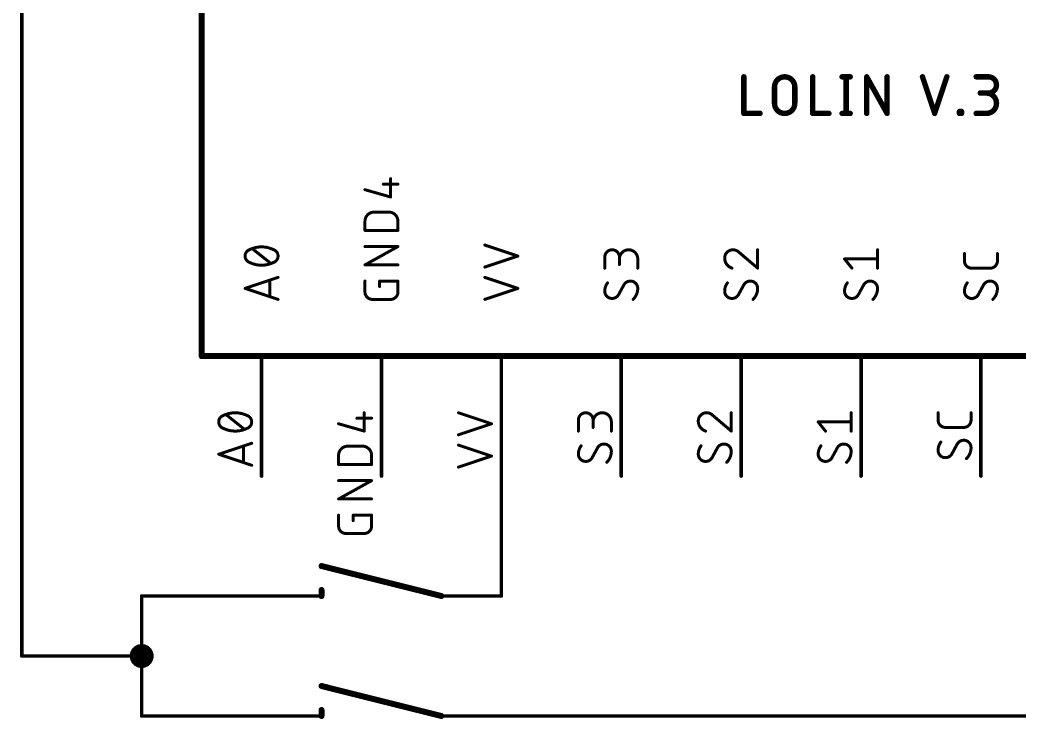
# Model space of a CAD drawing. Extents: x -165 to 95, y -26 to 154.
# Drawn here: x -76.28 to -33.95, y 35.43 to 65.03 of the extents above; entities that cross this region are included whole.
import ezdxf

# ---------------------------------------------------------------- set-up
doc = ezdxf.new("R2010")
doc.units = 0
for name, color, linetype in [('91', 94, 'CONTINUOUS'), ('94', 14, 'CONTINUOUS'), ('95', 250, 'CONTINUOUS')]:
    doc.layers.add(name, color=color, linetype=linetype)

msp = doc.modelspace()

# ---------------------------------------------------------------- linework, layer by layer
at = {"layer": '91', "const_width": 0.1524}
for points in [[(-76.2, 38.1), (-76.2, 111.76)], [(-55.88, 45.72), (-55.88, 40.64)], [(-66.04, 40.64), (-71.12, 40.64)], [(-71.12, 40.64), (-71.12, 38.1)], [(-76.2, 38.1), (-71.12, 38.1)], [(-71.12, 38.1), (-71.12, 35.56)], [(-71.12, 35.56), (-66.04, 35.56)], [(-55.88, 35.56), (5.08, 35.56)]]:
    msp.add_lwpolyline(points, dxfattribs=at)
at = {"layer": '91'}
for points, const_width in [([(-55.8419, 45.72, 1), (-55.9181, 45.72)], 0.0762), ([(-71.12, 40.6781, 1), (-71.12, 40.6019)], 0.0762), ([(-71.0819, 40.64, 1), (-71.1581, 40.64)], 0.0762), ([(-66.04, 40.6019, 1), (-66.04, 40.6781)], 0.0762), ([(-55.9181, 40.64, 1), (-55.8419, 40.64)], 0.0762), ([(-71.12, 37.846, 1), (-71.12, 38.354, 1), (-71.12, 37.846)], 0.508), ([(-76.2, 38.1381, 1), (-76.2, 38.0619)], 0.0762), ([(-76.2381, 38.1, 1), (-76.1619, 38.1)], 0.0762), ([(-71.0819, 38.1, 1), (-71.1581, 38.1)], 0.0762), ([(-71.1581, 38.1, 1), (-71.0819, 38.1)], 0.0762), ([(-71.12, 38.0619, 1), (-71.12, 38.1381)], 0.0762), ([(-71.12, 35.5981, 1), (-71.12, 35.5219)], 0.0762), ([(-71.1581, 35.56, 1), (-71.0819, 35.56)], 0.0762), ([(-66.04, 35.5219, 1), (-66.04, 35.5981)], 0.0762), ([(-55.88, 35.5981, 1), (-55.88, 35.5219)], 0.0762)]:
    msp.add_lwpolyline(points, format="xyb", dxfattribs=dict(at, const_width=const_width))
at = {"layer": '94'}
for points, const_width in [([(-68.58, 73.66), (-68.58, 50.8)], 0.254), ([(-45.6057, 62.6237), (-45.6057, 61.0743)], 0.2286), ([(-42.6879, 62.6237), (-42.6879, 61.0743)], 0.2286), ([(-41.4436, 62.6237), (-41.0992, 62.6237)], 0.2286), ([(-41.2714, 62.6237), (-41.2714, 61.0743)], 0.2286), ([(-40.3992, 61.0743), (-40.3992, 62.6237)], 0.2286), ([(-40.3992, 62.6237), (-39.5384, 61.0743)], 0.2286), ([(-39.5384, 61.0743), (-39.5384, 62.6237)], 0.2286), ([(-38.0364, 62.6237), (-37.5199, 61.0743)], 0.2286), ([(-37.5199, 61.0743), (-37.0034, 62.6237)], 0.2286), ([(-35.7619, 62.6237), (-35.2455, 62.6237)], 0.2286), ([(-44.307, 61.5047), (-44.307, 62.1933)], 0.2286), ([(-43.4462, 62.1933), (-43.4462, 61.5047)], 0.2286), ([(-35.2455, 61.9351), (-35.5898, 61.9351)], 0.2286), ([(-45.6057, 61.0743), (-44.9171, 61.0743)], 0.2286), ([(-42.6879, 61.0743), (-41.9993, 61.0743)], 0.2286), ([(-41.4436, 61.0743), (-41.0992, 61.0743)], 0.2286), ([(-36.4688, 61.0743), (-36.4688, 61.1604)], 0.2286), ([(-36.4688, 61.1604), (-36.3827, 61.1604)], 0.2286), ([(-36.3827, 61.0743), (-36.4688, 61.0743)], 0.2286), ([(-36.3827, 61.1604), (-36.3827, 61.0743)], 0.2286), ([(-35.7619, 61.0743), (-35.3315, 61.0743)], 0.2286), ([(-68.58, 50.8), (7.62, 50.8)], 0.254), ([(-66.04, 45.72), (-66.04, 50.8)], 0.1524), ([(-60.96, 45.72), (-60.96, 50.8)], 0.1524), ([(-55.88, 45.72), (-55.88, 50.8)], 0.1524), ([(-50.8, 45.72), (-50.8, 50.8)], 0.1524), ([(-45.72, 45.72), (-45.72, 50.8)], 0.1524), ([(-40.64, 45.72), (-40.64, 50.8)], 0.1524), ([(-35.56, 45.72), (-35.56, 50.8)], 0.1524), ([(-58.42, 40.64), (-63.5, 41.91)], 0.254), ([(-66.04, 40.64), (-63.5, 40.64)], 0.1524), ([(-63.5, 40.64), (-63.5, 40.894)], 0.254), ([(-55.88, 40.64), (-58.42, 40.64)], 0.1524), ([(-58.42, 35.56), (-63.5, 36.83)], 0.254), ([(-66.04, 35.56), (-63.5, 35.56)], 0.1524), ([(-63.5, 35.56), (-63.5, 35.814)], 0.254), ([(-55.88, 35.56), (-58.42, 35.56)], 0.1524)]:
    msp.add_lwpolyline(points, dxfattribs=dict(at, const_width=const_width))
for points, const_width in [([(-45.5485, 62.6237, 1), (-45.6628, 62.6237)], 0.1143), ([(-43.4462, 62.1933, 1), (-44.307, 62.1933)], 0.2286), ([(-42.6307, 62.6237, 1), (-42.745, 62.6237)], 0.1143), ([(-41.4436, 62.6808, 1), (-41.4436, 62.5665)], 0.1143), ([(-41.2142, 62.6237, 1), (-41.3285, 62.6237)], 0.1143), ([(-41.0992, 62.5665, 1), (-41.0992, 62.6808)], 0.1143), ([(-40.3492, 62.6515, 1), (-40.4491, 62.5959)], 0.1143), ([(-40.342, 62.6237, 1), (-40.4563, 62.6237)], 0.1143), ([(-39.4813, 62.6237, 1), (-39.5956, 62.6237)], 0.1143), ([(-37.9821, 62.6418, 1), (-38.0906, 62.6056)], 0.1143), ([(-36.9492, 62.6056, 1), (-37.0577, 62.6418)], 0.1143), ([(-35.7619, 62.6808, 1), (-35.7619, 62.5665)], 0.1143), ([(-35.2455, 61.9351, 1), (-35.2455, 62.6237)], 0.2286), ([(-35.2455, 62.6808, 1), (-35.2455, 62.5665)], 0.1143), ([(-35.2455, 62.5665, 1), (-35.2455, 62.6808)], 0.1143), ([(-44.2498, 62.1933, 1), (-44.3641, 62.1933)], 0.1143), ([(-44.3641, 62.1933, 1), (-44.2498, 62.1933)], 0.1143), ([(-43.3891, 62.1933, 1), (-43.5034, 62.1933)], 0.1143), ([(-43.5034, 62.1933, 1), (-43.3891, 62.1933)], 0.1143), ([(-35.5898, 61.9922, 1), (-35.5898, 61.8779)], 0.1143), ([(-35.3315, 61.0743, 1), (-35.3315, 61.9351)], 0.2286), ([(-35.3315, 61.9922, 1), (-35.3315, 61.8779)], 0.1143), ([(-35.2455, 61.9922, 1), (-35.2455, 61.8779)], 0.1143), ([(-35.2455, 61.8779, 1), (-35.2455, 61.9922)], 0.1143), ([(-44.307, 61.5047, 1), (-43.4462, 61.5047)], 0.2286), ([(-44.2498, 61.5047, 1), (-44.3641, 61.5047)], 0.1143), ([(-44.3641, 61.5047, 1), (-44.2498, 61.5047)], 0.1143), ([(-43.3891, 61.5047, 1), (-43.5034, 61.5047)], 0.1143), ([(-43.5034, 61.5047, 1), (-43.3891, 61.5047)], 0.1143), ([(-45.6057, 61.1315, 1), (-45.6057, 61.0172)], 0.1143), ([(-45.6628, 61.0743, 1), (-45.5485, 61.0743)], 0.1143), ([(-44.9171, 61.0172, 1), (-44.9171, 61.1315)], 0.1143), ([(-42.6879, 61.1315, 1), (-42.6879, 61.0172)], 0.1143), ([(-42.745, 61.0743, 1), (-42.6307, 61.0743)], 0.1143), ([(-41.9993, 61.0172, 1), (-41.9993, 61.1315)], 0.1143), ([(-41.4436, 61.1315, 1), (-41.4436, 61.0172)], 0.1143), ([(-41.3285, 61.0743, 1), (-41.2142, 61.0743)], 0.1143), ([(-41.0992, 61.0172, 1), (-41.0992, 61.1315)], 0.1143), ([(-40.4563, 61.0743, 1), (-40.342, 61.0743)], 0.1143), ([(-39.5956, 61.0743, 1), (-39.4813, 61.0743)], 0.1143), ([(-39.5884, 61.0465, 1), (-39.4884, 61.1021)], 0.1143), ([(-37.5741, 61.0924, 1), (-37.4657, 61.0562)], 0.1143), ([(-37.5741, 61.0562, 1), (-37.4657, 61.0924)], 0.1143), ([(-36.4116, 61.1604, 1), (-36.5259, 61.1604)], 0.1143), ([(-36.4688, 61.2175, 1), (-36.4688, 61.1032)], 0.1143), ([(-36.4688, 61.1315, 1), (-36.4688, 61.0172)], 0.1143), ([(-36.5259, 61.0743, 1), (-36.4116, 61.0743)], 0.1143), ([(-36.3255, 61.1604, 1), (-36.4398, 61.1604)], 0.1143), ([(-36.4398, 61.0743, 1), (-36.3255, 61.0743)], 0.1143), ([(-36.3827, 61.1032, 1), (-36.3827, 61.2175)], 0.1143), ([(-36.3827, 61.0172, 1), (-36.3827, 61.1315)], 0.1143), ([(-35.7619, 61.1315, 1), (-35.7619, 61.0172)], 0.1143), ([(-35.3315, 61.1315, 1), (-35.3315, 61.0172)], 0.1143), ([(-35.3315, 61.0172, 1), (-35.3315, 61.1315)], 0.1143), ([(-68.58, 50.8635, 1), (-68.58, 50.7365)], 0.127), ([(-68.6435, 50.8, 1), (-68.5165, 50.8)], 0.127), ([(-66.0019, 50.8, 1), (-66.0781, 50.8)], 0.0762), ([(-60.9219, 50.8, 1), (-60.9981, 50.8)], 0.0762), ([(-55.8419, 50.8, 1), (-55.9181, 50.8)], 0.0762), ([(-50.7619, 50.8, 1), (-50.8381, 50.8)], 0.0762), ([(-45.6819, 50.8, 1), (-45.7581, 50.8)], 0.0762), ([(-40.6019, 50.8, 1), (-40.6781, 50.8)], 0.0762), ([(-35.5219, 50.8, 1), (-35.5981, 50.8)], 0.0762), ([(-66.0781, 45.72, 1), (-66.0019, 45.72)], 0.0762), ([(-60.9981, 45.72, 1), (-60.9219, 45.72)], 0.0762), ([(-55.9181, 45.72, 1), (-55.8419, 45.72)], 0.0762), ([(-50.8381, 45.72, 1), (-50.7619, 45.72)], 0.0762), ([(-45.7581, 45.72, 1), (-45.6819, 45.72)], 0.0762), ([(-40.6781, 45.72, 1), (-40.6019, 45.72)], 0.0762), ([(-35.5981, 45.72, 1), (-35.5219, 45.72)], 0.0762), ([(-63.4846, 41.9716, 1), (-63.5154, 41.8484)], 0.127), ([(-66.04, 40.6781, 1), (-66.04, 40.6019)], 0.0762), ([(-63.4365, 40.894, 1), (-63.5635, 40.894)], 0.127), ([(-63.5635, 40.64, 1), (-63.4365, 40.64)], 0.127), ([(-63.5, 40.6019, 1), (-63.5, 40.6781)], 0.0762), ([(-58.4354, 40.5784, 1), (-58.4046, 40.7016)], 0.127), ([(-58.42, 40.6781, 1), (-58.42, 40.6019)], 0.0762), ([(-55.88, 40.6019, 1), (-55.88, 40.6781)], 0.0762), ([(-63.4846, 36.8916, 1), (-63.5154, 36.7684)], 0.127), ([(-66.04, 35.5981, 1), (-66.04, 35.5219)], 0.0762), ([(-63.4365, 35.814, 1), (-63.5635, 35.814)], 0.127), ([(-63.5635, 35.56, 1), (-63.4365, 35.56)], 0.127), ([(-63.5, 35.5219, 1), (-63.5, 35.5981)], 0.0762), ([(-58.4354, 35.4984, 1), (-58.4046, 35.6216)], 0.127), ([(-58.42, 35.5981, 1), (-58.42, 35.5219)], 0.0762), ([(-55.88, 35.5219, 1), (-55.88, 35.5981)], 0.0762)]:
    msp.add_lwpolyline(points, format="xyb", dxfattribs=dict(at, const_width=const_width))
at = {"layer": '95', "const_width": 0.127}
for points in [[(-60.8824, 58.0783), (-60.2615, 58.0783)], [(-60.5719, 57.535), (-60.5719, 58.3111)], [(-61.6585, 57.8454), (-60.5719, 57.535)], [(-61.2704, 56.8966), (-60.6496, 56.8966)], [(-61.6585, 56.1205), (-61.6585, 56.5086)], [(-60.2615, 56.5086), (-60.2615, 56.1205)], [(-60.2615, 56.1205), (-61.6585, 56.1205)], [(-61.6585, 54.6604), (-60.2615, 55.4365)], [(-60.2615, 55.4365), (-61.6585, 55.4365)], [(-55.1815, 55.0348), (-56.5785, 55.5005)], [(-65.6519, 54.7244), (-66.4281, 55.3453)], [(-56.5785, 54.5692), (-55.1815, 55.0348)], [(-51.4985, 54.5235), (-51.4985, 54.9892)], [(-50.8776, 54.9892), (-50.8776, 54.6787)], [(-45.7976, 55.1832), (-45.0215, 54.5235)], [(-45.0215, 54.5235), (-45.0215, 55.2996)], [(-39.9415, 54.5235), (-39.9415, 55.2996)], [(-36.2585, 54.83), (-36.2585, 55.1404)], [(-34.8615, 55.1404), (-34.8615, 54.83)], [(-60.2615, 54.6604), (-61.6585, 54.6604)], [(-50.1015, 54.5235), (-50.1015, 54.9116)], [(-41.0281, 54.5235), (-41.3385, 54.9116)], [(-41.3385, 54.9116), (-39.9415, 54.9116)], [(-66.7385, 53.666), (-65.3415, 54.1316)], [(-55.1815, 53.666), (-56.5785, 54.1316)], [(-35.1719, 54.5195), (-35.9481, 54.5195)], [(-65.6908, 54.0152), (-65.6908, 53.3167)], [(-61.6585, 53.5107), (-61.6585, 53.9764)], [(-61.0376, 53.7436), (-61.0376, 53.9764)], [(-61.0376, 53.9764), (-60.2615, 53.9764)], [(-60.2615, 53.9764), (-60.2615, 53.5107)], [(-50.6836, 53.8212), (-50.9164, 53.3943)], [(-45.6036, 53.8212), (-45.8364, 53.3943)], [(-40.5236, 53.8212), (-40.7564, 53.3943)], [(-35.4436, 53.8212), (-35.6764, 53.3943)], [(-65.3415, 53.2003), (-66.7385, 53.666)], [(-56.5785, 53.2003), (-55.1815, 53.666)], [(-60.5719, 53.2003), (-61.3481, 53.2003)], [(-66.7695, 47.7012), (-67.5457, 48.3221)], [(-61.6895, 47.6236), (-61.6895, 48.3997)], [(-56.2991, 47.934), (-57.6961, 48.3997)], [(-46.9152, 48.2833), (-46.1391, 47.6236)], [(-46.1391, 47.6236), (-46.1391, 48.3997)], [(-41.0591, 47.6236), (-41.0591, 48.3997)], [(-37.3761, 48.0893), (-37.3761, 48.3997)], [(-35.9791, 48.3997), (-35.9791, 48.0893)], [(-62.7761, 47.934), (-61.6895, 47.6236)], [(-62, 48.1669), (-61.3791, 48.1669)], [(-57.6961, 47.4684), (-56.2991, 47.934)], [(-52.6161, 47.6236), (-52.6161, 48.0893)], [(-51.9952, 48.0893), (-51.9952, 47.7788)], [(-51.2191, 47.6236), (-51.2191, 48.0116)], [(-42.1457, 47.6236), (-42.4561, 48.0116)], [(-42.4561, 48.0116), (-41.0591, 48.0116)], [(-36.2895, 47.7788), (-37.0657, 47.7788)], [(-67.8561, 46.6428), (-66.4591, 47.1085)], [(-66.8084, 46.992), (-66.8084, 46.2935)], [(-62.388, 46.9852), (-61.7672, 46.9852)], [(-56.2991, 46.5652), (-57.6961, 47.0309)], [(-36.5612, 47.0805), (-36.794, 46.6536)], [(-66.4591, 46.1771), (-67.8561, 46.6428)], [(-62.7761, 46.2091), (-62.7761, 46.5972)], [(-61.3791, 46.5972), (-61.3791, 46.2091)], [(-57.6961, 46.0995), (-56.2991, 46.5652)], [(-51.8012, 46.9213), (-52.034, 46.4944)], [(-46.7212, 46.9213), (-46.954, 46.4944)], [(-41.6412, 46.9213), (-41.874, 46.4944)], [(-61.3791, 46.2091), (-62.7761, 46.2091)], [(-62.7761, 44.749), (-61.3791, 45.5251)], [(-61.3791, 45.5251), (-62.7761, 45.5251)], [(-61.3791, 44.749), (-62.7761, 44.749)], [(-62.7761, 43.5993), (-62.7761, 44.065)], [(-62.1552, 43.8322), (-62.1552, 44.065)], [(-62.1552, 44.065), (-61.3791, 44.065)], [(-61.3791, 44.065), (-61.3791, 43.5993)], [(-61.6895, 43.2889), (-62.4657, 43.2889)]]:
    msp.add_lwpolyline(points, dxfattribs=at)
at = {"layer": '95'}
for points, const_width in [([(-60.8824, 58.11, 1), (-60.8824, 58.0465)], 0.0635), ([(-60.5402, 58.3111, 1), (-60.6037, 58.3111)], 0.0635), ([(-60.2615, 58.0465, 1), (-60.2615, 58.11)], 0.0635), ([(-61.6498, 57.876, 1), (-61.6672, 57.8149)], 0.0635), ([(-60.5807, 57.5045, 1), (-60.5632, 57.5655)], 0.0635), ([(-60.6037, 57.535, 1), (-60.5402, 57.535)], 0.0635), ([(-61.2704, 56.8966, 0.4142), (-61.6585, 56.5086)], 0.127), ([(-61.2704, 56.9284, 1), (-61.2704, 56.8649)], 0.0635), ([(-61.2704, 56.8649, 1), (-61.2704, 56.9284)], 0.0635), ([(-60.6496, 56.9284, 1), (-60.6496, 56.8649)], 0.0635), ([(-60.2615, 56.5086, 0.4142), (-60.6496, 56.8966)], 0.127), ([(-60.6496, 56.8649, 1), (-60.6496, 56.9284)], 0.0635), ([(-61.6268, 56.5086, 1), (-61.6903, 56.5086)], 0.0635), ([(-61.6903, 56.5086, 1), (-61.6268, 56.5086)], 0.0635), ([(-60.2298, 56.5086, 1), (-60.2933, 56.5086)], 0.0635), ([(-60.2932, 56.5086, 1), (-60.2297, 56.5086)], 0.0635), ([(-61.6903, 56.1205, 1), (-61.6268, 56.1205)], 0.0635), ([(-61.6585, 56.1523, 1), (-61.6585, 56.0888)], 0.0635), ([(-60.2933, 56.1205, 1), (-60.2298, 56.1205)], 0.0635), ([(-60.2615, 56.0888, 1), (-60.2615, 56.1523)], 0.0635), ([(-66.04, 55.4229, 0.1139), (-66.5445, 55.3065)], 0.127), ([(-65.5355, 55.3065, 0.1139), (-66.04, 55.4229)], 0.127), ([(-66.04, 55.4546, 1), (-66.04, 55.3911)], 0.0635), ([(-66.04, 55.3911, 1), (-66.04, 55.4546)], 0.0635), ([(-61.6585, 55.4683, 1), (-61.6585, 55.4048)], 0.0635), ([(-60.2461, 55.4088, 1), (-60.2769, 55.4643)], 0.0635), ([(-60.2615, 55.4048, 1), (-60.2615, 55.4683)], 0.0635), ([(-56.5685, 55.5306, 1), (-56.5885, 55.4704)], 0.0635), ([(-66.5445, 55.3065, 0.3205), (-66.7385, 55.0348)], 0.127), ([(-66.7385, 55.0348, 0.3205), (-66.5445, 54.7632)], 0.127), ([(-66.7068, 55.0348, 1), (-66.7702, 55.0348)], 0.0635), ([(-66.7702, 55.0348, 1), (-66.7068, 55.0348)], 0.0635), ([(-66.5584, 55.335, 1), (-66.5306, 55.2779)], 0.0635), ([(-66.5342, 55.2764, 1), (-66.5548, 55.3365)], 0.0635), ([(-66.4082, 55.3701, 1), (-66.4479, 55.3205)], 0.0635), ([(-65.3415, 55.0348, 0.3205), (-65.5355, 55.3065)], 0.127), ([(-65.5252, 55.3365, 1), (-65.5458, 55.2764)], 0.0635), ([(-65.5355, 54.7632, 0.3205), (-65.3415, 55.0348)], 0.127), ([(-65.5494, 55.2779, 1), (-65.5216, 55.335)], 0.0635), ([(-65.3098, 55.0348, 1), (-65.3732, 55.0348)], 0.0635), ([(-65.3732, 55.0348, 1), (-65.3098, 55.0348)], 0.0635), ([(-55.1715, 55.0047, 1), (-55.1915, 55.0649)], 0.0635), ([(-55.1915, 55.0047, 1), (-55.1715, 55.0649)], 0.0635), ([(-50.8776, 54.9892, 1), (-51.4985, 54.9892)], 0.127), ([(-51.4667, 54.9892, 1), (-51.5303, 54.9892)], 0.0635), ([(-50.8459, 54.9892, 1), (-50.9094, 54.9892)], 0.0635), ([(-50.1015, 54.9116, 1), (-50.8776, 54.9116)], 0.127), ([(-46.0693, 55.2996, 0.4142), (-46.4185, 54.9504)], 0.127), ([(-46.0692, 55.3314, 1), (-46.0693, 55.2679)], 0.0635), ([(-45.7976, 55.1832, 0.2053), (-46.0693, 55.2996)], 0.127), ([(-46.0693, 55.2679, 1), (-46.0693, 55.3314)], 0.0635), ([(-45.777, 55.2074, 1), (-45.8182, 55.159)], 0.0635), ([(-45.8206, 55.1613, 1), (-45.7746, 55.2051)], 0.0635), ([(-44.9898, 55.2996, 1), (-45.0533, 55.2996)], 0.0635), ([(-39.9098, 55.2996, 1), (-39.9733, 55.2996)], 0.0635), ([(-36.2268, 55.1404, 1), (-36.2903, 55.1404)], 0.0635), ([(-34.8297, 55.1404, 1), (-34.8933, 55.1404)], 0.0635), ([(-66.5445, 54.7632, 0.1139), (-66.04, 54.6468)], 0.127), ([(-66.5306, 54.7917, 1), (-66.5584, 54.7346)], 0.0635), ([(-66.5548, 54.7331, 1), (-66.5342, 54.7932)], 0.0635), ([(-66.04, 54.6468, 0.1139), (-65.5355, 54.7632)], 0.127), ([(-66.04, 54.6785, 1), (-66.04, 54.615)], 0.0635), ([(-66.04, 54.615, 1), (-66.04, 54.6785)], 0.0635), ([(-65.6718, 54.6996, 1), (-65.6321, 54.7492)], 0.0635), ([(-65.5458, 54.7932, 1), (-65.5252, 54.7331)], 0.0635), ([(-65.5216, 54.7346, 1), (-65.5494, 54.7917)], 0.0635), ([(-61.6585, 54.6922, 1), (-61.6585, 54.6287)], 0.0635), ([(-61.6739, 54.6882, 1), (-61.6431, 54.6327)], 0.0635), ([(-60.2615, 54.6287, 1), (-60.2615, 54.6922)], 0.0635), ([(-56.5885, 54.5993, 1), (-56.5685, 54.539)], 0.0635), ([(-51.5303, 54.9892, 1), (-51.4667, 54.9892)], 0.0635), ([(-50.9094, 54.9892, 1), (-50.8459, 54.9892)], 0.0635), ([(-50.9094, 54.9116, 1), (-50.8459, 54.9116)], 0.0635), ([(-50.9094, 54.6787, 1), (-50.8459, 54.6787)], 0.0635), ([(-50.0697, 54.9116, 1), (-50.1333, 54.9116)], 0.0635), ([(-50.1333, 54.9116, 1), (-50.0697, 54.9116)], 0.0635), ([(-46.4503, 54.9504, 1), (-46.3867, 54.9504)], 0.0635), ([(-46.4185, 54.9504, 0.3252), (-46.1081, 54.5235)], 0.127), ([(-46.3868, 54.9504, 1), (-46.4502, 54.9504)], 0.0635), ([(-41.3137, 54.9314, 1), (-41.3633, 54.8917)], 0.0635), ([(-41.3385, 54.9433, 1), (-41.3385, 54.8798)], 0.0635), ([(-39.9415, 54.8798, 1), (-39.9415, 54.9433)], 0.0635), ([(-36.2903, 54.83, 1), (-36.2268, 54.83)], 0.0635), ([(-36.2585, 54.83, 0.4142), (-35.9481, 54.5195)], 0.127), ([(-36.2268, 54.83, 1), (-36.2902, 54.83)], 0.0635), ([(-35.1719, 54.5195, 0.4142), (-34.8615, 54.83)], 0.127), ([(-34.8297, 54.83, 1), (-34.8933, 54.83)], 0.0635), ([(-34.8933, 54.83, 1), (-34.8297, 54.83)], 0.0635), ([(-65.3315, 54.1015, 1), (-65.3515, 54.1618)], 0.0635), ([(-56.5685, 54.1618, 1), (-56.5885, 54.1015)], 0.0635), ([(-51.5303, 54.5235, 1), (-51.4667, 54.5235)], 0.0635), ([(-50.1333, 54.5235, 1), (-50.0697, 54.5235)], 0.0635), ([(-46.1178, 54.4933, 1), (-46.0983, 54.5537)], 0.0635), ([(-45.0533, 54.5235, 1), (-44.9898, 54.5235)], 0.0635), ([(-45.0421, 54.4993, 1), (-45.0009, 54.5477)], 0.0635), ([(-41.0528, 54.5037, 1), (-41.0033, 54.5434)], 0.0635), ([(-39.9733, 54.5235, 1), (-39.9098, 54.5235)], 0.0635), ([(-35.9481, 54.5513, 1), (-35.9481, 54.4878)], 0.0635), ([(-35.9481, 54.4878, 1), (-35.9481, 54.5513)], 0.0635), ([(-35.1719, 54.5513, 1), (-35.1719, 54.4878)], 0.0635), ([(-35.1719, 54.4878, 1), (-35.1719, 54.5513)], 0.0635), ([(-65.659, 54.0152, 1), (-65.7225, 54.0152)], 0.0635), ([(-61.6268, 53.9764, 1), (-61.6903, 53.9764)], 0.0635), ([(-61.0059, 53.9764, 1), (-61.0694, 53.9764)], 0.0635), ([(-61.0694, 53.7436, 1), (-61.0059, 53.7436)], 0.0635), ([(-61.0376, 54.0082, 1), (-61.0376, 53.9447)], 0.0635), ([(-60.2298, 53.9764, 1), (-60.2933, 53.9764)], 0.0635), ([(-60.2615, 53.9447, 1), (-60.2615, 54.0082)], 0.0635), ([(-51.3821, 53.8988, 0.1623), (-51.4985, 53.5496)], 0.127), ([(-51.3567, 53.8798, 1), (-51.4075, 53.9178)], 0.0635), ([(-50.4119, 53.9764, 0.2656), (-50.6836, 53.8212)], 0.127), ([(-50.7109, 53.8373, 1), (-50.6562, 53.8051)], 0.0635), ([(-50.6557, 53.806, 1), (-50.7115, 53.8364)], 0.0635), ([(-50.4119, 54.0082, 1), (-50.4119, 53.9447)], 0.0635), ([(-50.1015, 53.666, 0.4142), (-50.4119, 53.9764)], 0.127), ([(-50.4119, 53.9447, 1), (-50.4119, 54.0082)], 0.0635), ([(-46.3021, 53.8988, 0.1623), (-46.4185, 53.5496)], 0.127), ([(-46.2767, 53.8798, 1), (-46.3275, 53.9178)], 0.0635), ([(-45.3319, 53.9764, 0.2656), (-45.6036, 53.8212)], 0.127), ([(-45.6309, 53.8373, 1), (-45.5762, 53.8051)], 0.0635), ([(-45.5757, 53.806, 1), (-45.6315, 53.8364)], 0.0635), ([(-45.3319, 54.0082, 1), (-45.3319, 53.9447)], 0.0635), ([(-45.0215, 53.666, 0.4142), (-45.3319, 53.9764)], 0.127), ([(-45.3319, 53.9447, 1), (-45.3319, 54.0082)], 0.0635), ([(-41.2221, 53.8988, 0.1623), (-41.3385, 53.5496)], 0.127), ([(-41.1967, 53.8798, 1), (-41.2475, 53.9178)], 0.0635), ([(-40.2519, 53.9764, 0.2656), (-40.5236, 53.8212)], 0.127), ([(-40.5509, 53.8373, 1), (-40.4962, 53.8051)], 0.0635), ([(-40.4957, 53.806, 1), (-40.5515, 53.8364)], 0.0635), ([(-40.2519, 54.0082, 1), (-40.2519, 53.9447)], 0.0635), ([(-39.9415, 53.666, 0.4142), (-40.2519, 53.9764)], 0.127), ([(-40.2519, 53.9447, 1), (-40.2519, 54.0082)], 0.0635), ([(-36.1421, 53.8988, 0.1623), (-36.2585, 53.5496)], 0.127), ([(-36.1167, 53.8798, 1), (-36.1675, 53.9178)], 0.0635), ([(-35.1719, 53.9764, 0.2656), (-35.4436, 53.8212)], 0.127), ([(-35.4709, 53.8373, 1), (-35.4162, 53.8051)], 0.0635), ([(-35.4157, 53.806, 1), (-35.4715, 53.8364)], 0.0635), ([(-35.1719, 54.0082, 1), (-35.1719, 53.9447)], 0.0635), ([(-34.8615, 53.666, 0.4142), (-35.1719, 53.9764)], 0.127), ([(-35.1719, 53.9447, 1), (-35.1719, 54.0082)], 0.0635), ([(-66.7285, 53.6961, 1), (-66.7485, 53.6358)], 0.0635), ([(-66.7485, 53.6961, 1), (-66.7285, 53.6358)], 0.0635), ([(-65.7225, 53.3167, 1), (-65.659, 53.3167)], 0.0635), ([(-61.6903, 53.5107, 1), (-61.6268, 53.5107)], 0.0635), ([(-61.6585, 53.5107, 0.4142), (-61.3481, 53.2003)], 0.127), ([(-61.6268, 53.5107, 1), (-61.6902, 53.5107)], 0.0635), ([(-60.5719, 53.2003, 0.4142), (-60.2615, 53.5107)], 0.127), ([(-60.2298, 53.5107, 1), (-60.2933, 53.5107)], 0.0635), ([(-60.2933, 53.5107, 1), (-60.2298, 53.5107)], 0.0635), ([(-55.1715, 53.6358, 1), (-55.1915, 53.6961)], 0.0635), ([(-55.1915, 53.6358, 1), (-55.1715, 53.6961)], 0.0635), ([(-51.4985, 53.5496, 0.4142), (-51.1881, 53.2391)], 0.127), ([(-51.4667, 53.5495, 1), (-51.5302, 53.5496)], 0.0635), ([(-51.5302, 53.5496, 1), (-51.4668, 53.5495)], 0.0635), ([(-51.1881, 53.2391, 0.2656), (-50.9164, 53.3943)], 0.127), ([(-50.9443, 53.4095, 1), (-50.8885, 53.3791)], 0.0635), ([(-50.8891, 53.3782, 1), (-50.9438, 53.4104)], 0.0635), ([(-50.2955, 53.2003, 0.2), (-50.1015, 53.666)], 0.127), ([(-50.1333, 53.666, 1), (-50.0697, 53.666)], 0.0635), ([(-50.0698, 53.666, 1), (-50.1332, 53.666)], 0.0635), ([(-46.4185, 53.5496, 0.4142), (-46.1081, 53.2391)], 0.127), ([(-46.3867, 53.5495, 1), (-46.4502, 53.5496)], 0.0635), ([(-46.4502, 53.5496, 1), (-46.3868, 53.5495)], 0.0635), ([(-46.1081, 53.2391, 0.2656), (-45.8364, 53.3943)], 0.127), ([(-45.8643, 53.4095, 1), (-45.8085, 53.3791)], 0.0635), ([(-45.8091, 53.3782, 1), (-45.8638, 53.4104)], 0.0635), ([(-45.2155, 53.2003, 0.2), (-45.0215, 53.666)], 0.127), ([(-45.0533, 53.666, 1), (-44.9898, 53.666)], 0.0635), ([(-44.9898, 53.666, 1), (-45.0532, 53.666)], 0.0635), ([(-41.3385, 53.5496, 0.4142), (-41.0281, 53.2391)], 0.127), ([(-41.3702, 53.5496, 1), (-41.3068, 53.5495)], 0.0635), ([(-41.3067, 53.5495, 1), (-41.3702, 53.5496)], 0.0635), ([(-41.0281, 53.2391, 0.2656), (-40.7564, 53.3943)], 0.127), ([(-40.7843, 53.4095, 1), (-40.7285, 53.3791)], 0.0635), ([(-40.7291, 53.3782, 1), (-40.7838, 53.4104)], 0.0635), ([(-40.1355, 53.2003, 0.2), (-39.9415, 53.666)], 0.127), ([(-39.9733, 53.666, 1), (-39.9098, 53.666)], 0.0635), ([(-39.9098, 53.666, 1), (-39.9732, 53.666)], 0.0635), ([(-36.2585, 53.5496, 0.4142), (-35.9481, 53.2391)], 0.127), ([(-36.2902, 53.5496, 1), (-36.2268, 53.5495)], 0.0635), ([(-36.2267, 53.5495, 1), (-36.2902, 53.5496)], 0.0635), ([(-35.9481, 53.2391, 0.2656), (-35.6764, 53.3943)], 0.127), ([(-35.7043, 53.4095, 1), (-35.6485, 53.3791)], 0.0635), ([(-35.6491, 53.3782, 1), (-35.7038, 53.4104)], 0.0635), ([(-35.0555, 53.2003, 0.2), (-34.8615, 53.666)], 0.127), ([(-34.8933, 53.666, 1), (-34.8297, 53.666)], 0.0635), ([(-34.8298, 53.666, 1), (-34.8932, 53.666)], 0.0635), ([(-65.3515, 53.1702, 1), (-65.3315, 53.2304)], 0.0635), ([(-61.3481, 53.2321, 1), (-61.3481, 53.1686)], 0.0635), ([(-61.3481, 53.1686, 1), (-61.3481, 53.2321)], 0.0635), ([(-60.5719, 53.2321, 1), (-60.5719, 53.1686)], 0.0635), ([(-60.5719, 53.1686, 1), (-60.5719, 53.2321)], 0.0635), ([(-56.5885, 53.2304, 1), (-56.5685, 53.1702)], 0.0635), ([(-51.1881, 53.2709, 1), (-51.1881, 53.2074)], 0.0635), ([(-51.1881, 53.2074, 1), (-51.1881, 53.2709)], 0.0635), ([(-50.3179, 53.2228, 1), (-50.2732, 53.1778)], 0.0635), ([(-46.1081, 53.2709, 1), (-46.1081, 53.2074)], 0.0635), ([(-46.1081, 53.2074, 1), (-46.1081, 53.2709)], 0.0635), ([(-45.2379, 53.2228, 1), (-45.1932, 53.1778)], 0.0635), ([(-41.0281, 53.2709, 1), (-41.0281, 53.2074)], 0.0635), ([(-41.0281, 53.2074, 1), (-41.0281, 53.2709)], 0.0635), ([(-40.1579, 53.2228, 1), (-40.1132, 53.1778)], 0.0635), ([(-35.9481, 53.2709, 1), (-35.9481, 53.2074)], 0.0635), ([(-35.9481, 53.2074, 1), (-35.9481, 53.2709)], 0.0635), ([(-35.0779, 53.2228, 1), (-35.0332, 53.1778)], 0.0635), ([(-67.6621, 48.2833, 0.3205), (-67.8561, 48.0116)], 0.127), ([(-67.1576, 48.3997, 0.1139), (-67.6621, 48.2833)], 0.127), ([(-67.676, 48.3118, 1), (-67.6482, 48.2547)], 0.0635), ([(-67.6518, 48.2533, 1), (-67.6724, 48.3133)], 0.0635), ([(-67.5258, 48.3469, 1), (-67.5655, 48.2973)], 0.0635), ([(-67.1576, 48.4315, 1), (-67.1576, 48.368)], 0.0635), ([(-66.6531, 48.2833, 0.1139), (-67.1576, 48.3997)], 0.127), ([(-67.1576, 48.368, 1), (-67.1576, 48.4314)], 0.0635), ([(-66.4591, 48.0116, 0.3205), (-66.6531, 48.2833)], 0.127), ([(-66.6428, 48.3133, 1), (-66.6634, 48.2533)], 0.0635), ([(-66.667, 48.2547, 1), (-66.6392, 48.3118)], 0.0635), ([(-61.6578, 48.3997, 1), (-61.7213, 48.3997)], 0.0635), ([(-57.6861, 48.4298, 1), (-57.7061, 48.3696)], 0.0635), ([(-51.9952, 48.0893, 1), (-52.6161, 48.0893)], 0.127), ([(-51.2191, 48.0116, 1), (-51.9952, 48.0116)], 0.127), ([(-47.1868, 48.3997, 0.4142), (-47.5361, 48.0505)], 0.127), ([(-46.9152, 48.2833, 0.2053), (-47.1868, 48.3997)], 0.127), ([(-47.1868, 48.4314, 1), (-47.1869, 48.368)], 0.0635), ([(-47.1868, 48.368, 1), (-47.1868, 48.4315)], 0.0635), ([(-46.8946, 48.3075, 1), (-46.9358, 48.2591)], 0.0635), ([(-46.9382, 48.2614, 1), (-46.8922, 48.3052)], 0.0635), ([(-46.1073, 48.3997, 1), (-46.1709, 48.3997)], 0.0635), ([(-41.0273, 48.3997, 1), (-41.0909, 48.3997)], 0.0635), ([(-37.3443, 48.3997, 1), (-37.4079, 48.3997)], 0.0635), ([(-35.9474, 48.3997, 1), (-36.0109, 48.3997)], 0.0635), ([(-67.8561, 48.0116, 0.3205), (-67.6621, 47.74)], 0.127), ([(-67.8244, 48.0116, 1), (-67.8878, 48.0116)], 0.0635), ([(-67.8878, 48.0116, 1), (-67.8244, 48.0116)], 0.0635), ([(-66.6531, 47.74, 0.3205), (-66.4591, 48.0116)], 0.127), ([(-66.4274, 48.0116, 1), (-66.4908, 48.0116)], 0.0635), ([(-66.4908, 48.0116, 1), (-66.4274, 48.0116)], 0.0635), ([(-62.7674, 47.9646, 1), (-62.7848, 47.9035)], 0.0635), ([(-62, 48.1986, 1), (-62, 48.1351)], 0.0635), ([(-61.3791, 48.1351, 1), (-61.3791, 48.1986)], 0.0635), ([(-56.2891, 47.9039, 1), (-56.3091, 47.9642)], 0.0635), ([(-56.3091, 47.9039, 1), (-56.2891, 47.9642)], 0.0635), ([(-52.5844, 48.0893, 1), (-52.6479, 48.0893)], 0.0635), ([(-52.6479, 48.0893, 1), (-52.5844, 48.0893)], 0.0635), ([(-51.9635, 48.0893, 1), (-52.027, 48.0893)], 0.0635), ([(-52.027, 48.0893, 1), (-51.9635, 48.0893)], 0.0635), ([(-52.027, 48.0116, 1), (-51.9635, 48.0116)], 0.0635), ([(-51.1874, 48.0116, 1), (-51.2509, 48.0116)], 0.0635), ([(-51.2509, 48.0116, 1), (-51.1874, 48.0116)], 0.0635), ([(-47.5679, 48.0505, 1), (-47.5044, 48.0505)], 0.0635), ([(-47.5361, 48.0505, 0.3252), (-47.2257, 47.6236)], 0.127), ([(-47.5044, 48.0505, 1), (-47.5678, 48.0504)], 0.0635), ([(-42.4313, 48.0315, 1), (-42.4809, 47.9918)], 0.0635), ([(-42.4561, 48.0434, 1), (-42.4561, 47.9799)], 0.0635), ([(-41.0591, 47.9799, 1), (-41.0591, 48.0434)], 0.0635), ([(-37.4079, 48.0893, 1), (-37.3443, 48.0893)], 0.0635), ([(-37.3761, 48.0893, 0.4142), (-37.0657, 47.7788)], 0.127), ([(-37.3444, 48.0893, 1), (-37.4078, 48.0893)], 0.0635), ([(-37.0657, 47.8106, 1), (-37.0657, 47.7471)], 0.0635), ([(-37.0657, 47.7471, 1), (-37.0657, 47.8106)], 0.0635), ([(-36.2895, 47.7788, 0.4142), (-35.9791, 48.0893)], 0.127), ([(-36.2895, 47.8106, 1), (-36.2895, 47.7471)], 0.0635), ([(-36.2895, 47.7471, 1), (-36.2895, 47.8106)], 0.0635), ([(-35.9474, 48.0893, 1), (-36.0109, 48.0893)], 0.0635), ([(-36.0109, 48.0893, 1), (-35.9474, 48.0893)], 0.0635), ([(-67.6621, 47.74, 0.1139), (-67.1576, 47.6236)], 0.127), ([(-67.6482, 47.7685, 1), (-67.676, 47.7115)], 0.0635), ([(-67.6724, 47.71, 1), (-67.6518, 47.77)], 0.0635), ([(-67.1576, 47.6236, 0.1139), (-66.6531, 47.74)], 0.127), ([(-67.1576, 47.6553, 1), (-67.1576, 47.5918)], 0.0635), ([(-67.1576, 47.5918, 1), (-67.1576, 47.6553)], 0.0635), ([(-66.7894, 47.6764, 1), (-66.7497, 47.726)], 0.0635), ([(-66.6634, 47.77, 1), (-66.6428, 47.71)], 0.0635), ([(-66.6392, 47.7115, 1), (-66.667, 47.7685)], 0.0635), ([(-61.7213, 47.6236, 1), (-61.6578, 47.6236)], 0.0635), ([(-61.6983, 47.5931, 1), (-61.6808, 47.6541)], 0.0635), ([(-57.7061, 47.4985, 1), (-57.6861, 47.4382)], 0.0635), ([(-52.6479, 47.6236, 1), (-52.5844, 47.6236)], 0.0635), ([(-52.027, 47.7788, 1), (-51.9635, 47.7788)], 0.0635), ([(-51.2509, 47.6236, 1), (-51.1874, 47.6236)], 0.0635), ([(-47.2354, 47.5934, 1), (-47.2159, 47.6538)], 0.0635), ([(-46.1709, 47.6236, 1), (-46.1073, 47.6236)], 0.0635), ([(-46.1597, 47.5994, 1), (-46.1185, 47.6478)], 0.0635), ([(-42.1704, 47.6038, 1), (-42.1209, 47.6434)], 0.0635), ([(-41.0909, 47.6236, 1), (-41.0273, 47.6236)], 0.0635), ([(-66.7766, 46.992, 1), (-66.8401, 46.992)], 0.0635), ([(-66.4491, 47.0783, 1), (-66.4691, 47.1386)], 0.0635), ([(-62.388, 46.9852, 0.4142), (-62.7761, 46.5972)], 0.127), ([(-62.388, 47.017, 1), (-62.388, 46.9535)], 0.0635), ([(-62.388, 46.9535, 1), (-62.388, 47.017)], 0.0635), ([(-61.7672, 47.017, 1), (-61.7672, 46.9535)], 0.0635), ([(-61.3791, 46.5972, 0.4142), (-61.7672, 46.9852)], 0.127), ([(-61.7672, 46.9535, 1), (-61.7672, 47.017)], 0.0635), ([(-57.6861, 47.061, 1), (-57.7061, 47.0007)], 0.0635), ([(-52.4997, 46.9989, 0.1623), (-52.6161, 46.6496)], 0.127), ([(-52.4743, 46.9798, 1), (-52.5251, 47.0179)], 0.0635), ([(-51.5295, 47.0765, 0.2656), (-51.8012, 46.9213)], 0.127), ([(-51.2191, 46.766, 0.4142), (-51.5295, 47.0765)], 0.127), ([(-51.5295, 47.1082, 1), (-51.5295, 47.0447)], 0.0635), ([(-51.5295, 47.0447, 1), (-51.5295, 47.1082)], 0.0635), ([(-47.4197, 46.9989, 0.1623), (-47.5361, 46.6496)], 0.127), ([(-47.3943, 46.9798, 1), (-47.4451, 47.0179)], 0.0635), ([(-46.4495, 47.0765, 0.2656), (-46.7212, 46.9213)], 0.127), ([(-46.1391, 46.766, 0.4142), (-46.4495, 47.0765)], 0.127), ([(-46.4495, 47.1082, 1), (-46.4495, 47.0447)], 0.0635), ([(-46.4495, 47.0447, 1), (-46.4495, 47.1082)], 0.0635), ([(-42.3397, 46.9989, 0.1623), (-42.4561, 46.6496)], 0.127), ([(-42.3143, 46.9798, 1), (-42.3651, 47.0179)], 0.0635), ([(-41.3695, 47.0765, 0.2656), (-41.6412, 46.9213)], 0.127), ([(-41.0591, 46.766, 0.4142), (-41.3695, 47.0765)], 0.127), ([(-41.3695, 47.1082, 1), (-41.3695, 47.0447)], 0.0635), ([(-41.3695, 47.0447, 1), (-41.3695, 47.1082)], 0.0635), ([(-37.2597, 47.1581, 0.1623), (-37.3761, 46.8088)], 0.127), ([(-37.2343, 47.139, 1), (-37.2851, 47.1771)], 0.0635), ([(-36.2895, 47.2357, 0.2656), (-36.5612, 47.0805)], 0.127), ([(-36.5885, 47.0966, 1), (-36.5338, 47.0644)], 0.0635), ([(-36.5333, 47.0653, 1), (-36.5891, 47.0957)], 0.0635), ([(-36.2895, 47.2675, 1), (-36.2895, 47.2039)], 0.0635), ([(-35.9791, 46.9253, 0.4142), (-36.2895, 47.2357)], 0.127), ([(-36.2895, 47.204, 1), (-36.2895, 47.2674)], 0.0635), ([(-36.1731, 46.4596, 0.2), (-35.9791, 46.9253)], 0.127), ([(-35.9474, 46.9253, 1), (-36.0108, 46.9253)], 0.0635), ([(-67.8461, 46.6729, 1), (-67.8661, 46.6127)], 0.0635), ([(-67.8661, 46.6729, 1), (-67.8461, 46.6127)], 0.0635), ([(-62.7443, 46.5972, 1), (-62.8079, 46.5972)], 0.0635), ([(-62.8079, 46.5972, 1), (-62.7443, 46.5972)], 0.0635), ([(-61.3473, 46.5972, 1), (-61.4109, 46.5972)], 0.0635), ([(-61.4108, 46.5972, 1), (-61.3473, 46.5972)], 0.0635), ([(-56.2891, 46.5351, 1), (-56.3091, 46.5953)], 0.0635), ([(-56.3091, 46.5351, 1), (-56.2891, 46.5953)], 0.0635), ([(-52.6161, 46.6496, 0.4142), (-52.3057, 46.3392)], 0.127), ([(-52.5843, 46.6496, 1), (-52.6478, 46.6496)], 0.0635), ([(-52.6478, 46.6496, 1), (-52.5844, 46.6496)], 0.0635), ([(-51.8285, 46.9374, 1), (-51.7738, 46.9051)], 0.0635), ([(-51.7733, 46.906, 1), (-51.8291, 46.9365)], 0.0635), ([(-51.4131, 46.3004, 0.2), (-51.2191, 46.766)], 0.127), ([(-51.2509, 46.766, 1), (-51.1874, 46.766)], 0.0635), ([(-51.1874, 46.766, 1), (-51.2508, 46.766)], 0.0635), ([(-47.5361, 46.6496, 0.4142), (-47.2257, 46.3392)], 0.127), ([(-47.5043, 46.6496, 1), (-47.5678, 46.6496)], 0.0635), ([(-47.5678, 46.6496, 1), (-47.5044, 46.6496)], 0.0635), ([(-46.7485, 46.9374, 1), (-46.6938, 46.9051)], 0.0635), ([(-46.6933, 46.906, 1), (-46.7491, 46.9365)], 0.0635), ([(-46.3331, 46.3004, 0.2), (-46.1391, 46.766)], 0.127), ([(-46.1709, 46.766, 1), (-46.1073, 46.766)], 0.0635), ([(-46.1074, 46.766, 1), (-46.1708, 46.766)], 0.0635), ([(-42.4561, 46.6496, 0.4142), (-42.1457, 46.3392)], 0.127), ([(-42.4243, 46.6496, 1), (-42.4878, 46.6496)], 0.0635), ([(-42.4878, 46.6496, 1), (-42.4244, 46.6496)], 0.0635), ([(-41.6685, 46.9374, 1), (-41.6138, 46.9051)], 0.0635), ([(-41.6133, 46.906, 1), (-41.6691, 46.9365)], 0.0635), ([(-41.2531, 46.3004, 0.2), (-41.0591, 46.766)], 0.127), ([(-41.0909, 46.766, 1), (-41.0273, 46.766)], 0.0635), ([(-41.0274, 46.766, 1), (-41.0908, 46.766)], 0.0635), ([(-37.3761, 46.8088, 0.4142), (-37.0657, 46.4984)], 0.127), ([(-37.3443, 46.8088, 1), (-37.4078, 46.8088)], 0.0635), ([(-37.4078, 46.8088, 1), (-37.3444, 46.8088)], 0.0635), ([(-37.0657, 46.4984, 0.2656), (-36.794, 46.6536)], 0.127), ([(-36.8219, 46.6688, 1), (-36.7661, 46.6384)], 0.0635), ([(-36.7667, 46.6375, 1), (-36.8214, 46.6697)], 0.0635), ([(-36.0109, 46.9253, 1), (-35.9474, 46.9253)], 0.0635), ([(-66.8401, 46.2935, 1), (-66.7766, 46.2935)], 0.0635), ([(-66.4691, 46.147, 1), (-66.4491, 46.2072)], 0.0635), ([(-62.7761, 46.2409, 1), (-62.7761, 46.1774)], 0.0635), ([(-62.8079, 46.2091, 1), (-62.7443, 46.2091)], 0.0635), ([(-61.4109, 46.2091, 1), (-61.3473, 46.2091)], 0.0635), ([(-61.3791, 46.1774, 1), (-61.3791, 46.2409)], 0.0635), ([(-57.7061, 46.1296, 1), (-57.6861, 46.0694)], 0.0635), ([(-52.3057, 46.3392, 0.2656), (-52.034, 46.4944)], 0.127), ([(-52.3057, 46.3709, 1), (-52.3057, 46.3074)], 0.0635), ([(-52.3057, 46.3074, 1), (-52.3057, 46.3709)], 0.0635), ([(-52.0619, 46.5096, 1), (-52.0061, 46.4792)], 0.0635), ([(-52.0067, 46.4783, 1), (-52.0614, 46.5105)], 0.0635), ([(-51.4355, 46.3229, 1), (-51.3908, 46.2778)], 0.0635), ([(-47.2257, 46.3392, 0.2656), (-46.954, 46.4944)], 0.127), ([(-47.2257, 46.3709, 1), (-47.2257, 46.3074)], 0.0635), ([(-47.2257, 46.3074, 1), (-47.2257, 46.3709)], 0.0635), ([(-46.9819, 46.5096, 1), (-46.9261, 46.4792)], 0.0635), ([(-46.9267, 46.4783, 1), (-46.9814, 46.5105)], 0.0635), ([(-46.3555, 46.3229, 1), (-46.3108, 46.2778)], 0.0635), ([(-42.1457, 46.3392, 0.2656), (-41.874, 46.4944)], 0.127), ([(-42.1457, 46.3709, 1), (-42.1457, 46.3074)], 0.0635), ([(-42.1457, 46.3074, 1), (-42.1457, 46.3709)], 0.0635), ([(-41.9019, 46.5096, 1), (-41.8461, 46.4792)], 0.0635), ([(-41.8467, 46.4783, 1), (-41.9014, 46.5105)], 0.0635), ([(-41.2755, 46.3229, 1), (-41.2308, 46.2778)], 0.0635), ([(-37.0657, 46.5301, 1), (-37.0657, 46.4666)], 0.0635), ([(-37.0657, 46.4666, 1), (-37.0657, 46.5301)], 0.0635), ([(-36.1955, 46.4821, 1), (-36.1508, 46.437)], 0.0635), ([(-62.7761, 45.5569, 1), (-62.7761, 45.4934)], 0.0635), ([(-61.3637, 45.4974, 1), (-61.3945, 45.5529)], 0.0635), ([(-61.3791, 45.4934, 1), (-61.3791, 45.5569)], 0.0635), ([(-62.7761, 44.7808, 1), (-62.7761, 44.7172)], 0.0635), ([(-62.7915, 44.7768, 1), (-62.7607, 44.7212)], 0.0635), ([(-61.3791, 44.7172, 1), (-61.3791, 44.7808)], 0.0635), ([(-62.7443, 44.065, 1), (-62.8079, 44.065)], 0.0635), ([(-62.1235, 44.065, 1), (-62.187, 44.065)], 0.0635), ([(-62.1552, 44.0968, 1), (-62.1552, 44.0333)], 0.0635), ([(-61.3473, 44.065, 1), (-61.4109, 44.065)], 0.0635), ([(-61.3791, 44.0333, 1), (-61.3791, 44.0968)], 0.0635), ([(-62.7761, 43.5993, 0.4142), (-62.4657, 43.2889)], 0.127), ([(-62.7444, 43.5993, 1), (-62.8078, 43.5993)], 0.0635), ([(-62.8079, 43.5993, 1), (-62.7443, 43.5993)], 0.0635), ([(-62.187, 43.8322, 1), (-62.1235, 43.8322)], 0.0635), ([(-61.6895, 43.2889, 0.4142), (-61.3791, 43.5993)], 0.127), ([(-61.3473, 43.5993, 1), (-61.4109, 43.5993)], 0.0635), ([(-61.4109, 43.5993, 1), (-61.3473, 43.5993)], 0.0635), ([(-62.4657, 43.3206, 1), (-62.4657, 43.2571)], 0.0635), ([(-62.4657, 43.2571, 1), (-62.4657, 43.3206)], 0.0635), ([(-61.6895, 43.3206, 1), (-61.6895, 43.2571)], 0.0635), ([(-61.6895, 43.2571, 1), (-61.6895, 43.3206)], 0.0635)]:
    msp.add_lwpolyline(points, format="xyb", dxfattribs=dict(at, const_width=const_width))

doc.saveas('drawing.dxf')
